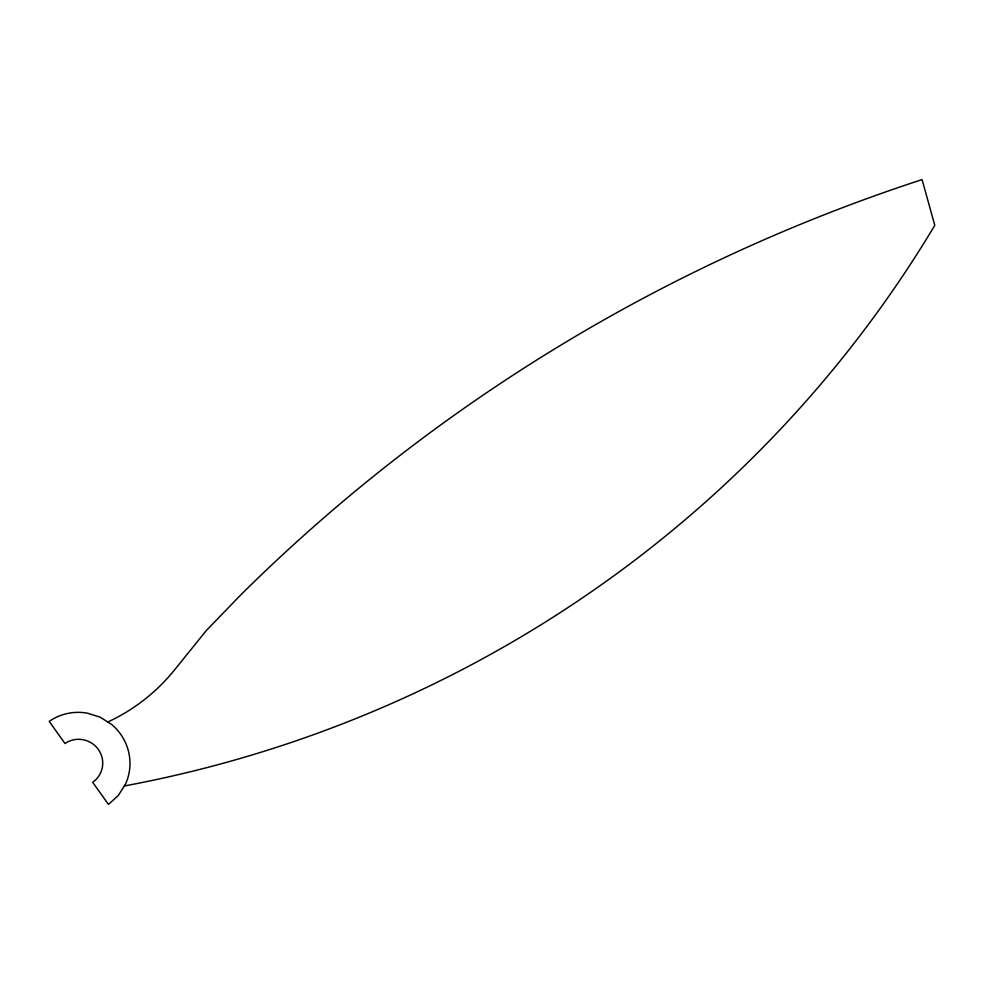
<?xml version="1.0" encoding="UTF-8"?>
<svg xmlns="http://www.w3.org/2000/svg" width="984" height="984" viewBox="0 0 984 984"><rect width="100%" height="100%" fill="white"/><g stroke="black" fill="none" stroke-linecap="round" stroke-linejoin="round"><path stroke-width="1.48" d="M124.378 785.958A1219.459 1199.803 21.9 0 0 934.8 225.348L922.069 179.592A1754.989 1726.699 21.9 0 0 240.797 594.865L206.296 630.572L174.119 670.436A189.912 186.849 21.9 0 1 107.797 722.01M125.349 784.433L118.252 795.527L108.474 804.408L92.68 782.28A23.936 23.542 21.9 0 0 98.302 749.427A23.936 23.542 21.9 0 0 65.005 743.51L49.2 721.383A51.254 50.43 21.9 0 1 87.355 713.154L100.11 717.164L111.426 724.298A51.254 50.43 21.9 0 1 125.349 784.433"/></g></svg>
